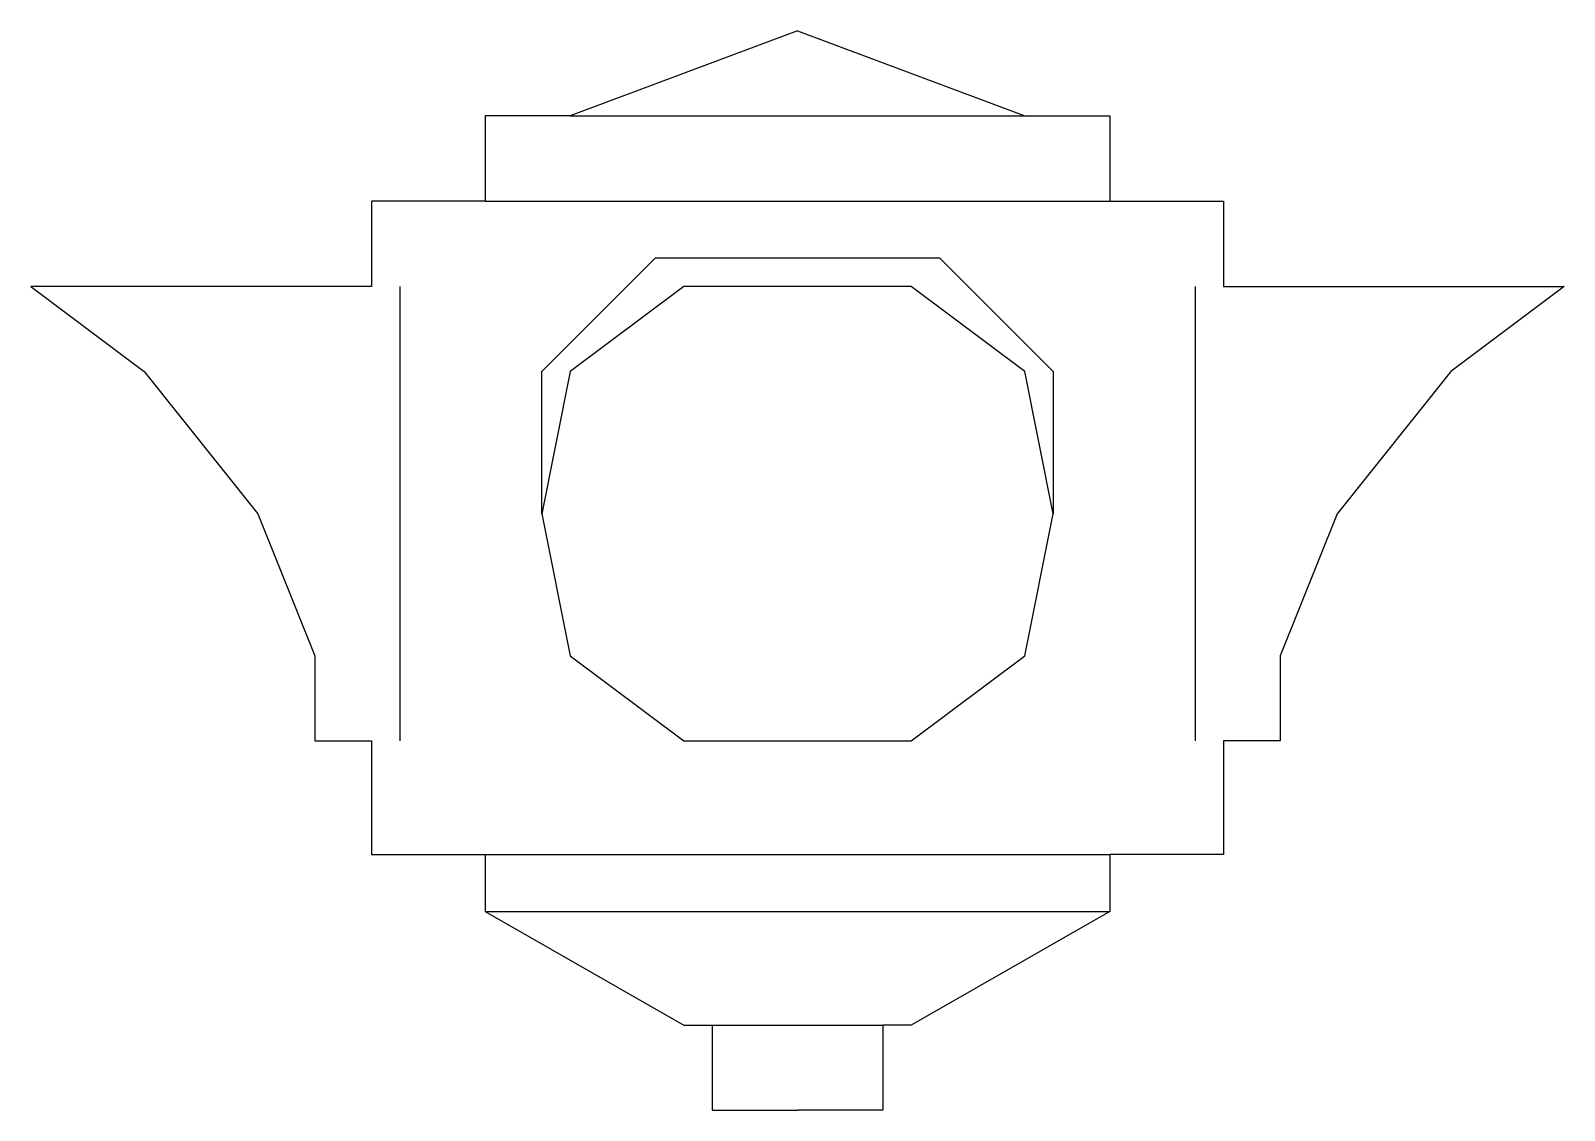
# Model space of a CAD drawing. Header units: millimetres. Extents: x -2867.711 to -2867.171, y 3706.432 to 3706.812.
import ezdxf

# ---------------------------------------------------------------- set-up
doc = ezdxf.new("R2010")
doc.units = ezdxf.units.MM
doc.header["$LTSCALE"] = 10
doc.layers.add('Ele_postes_luz', color=2, linetype='Continuous')

msp = doc.modelspace()

# ---------------------------------------------------------------- linework, layer by layer
at = {"layer": 'Ele_postes_luz'}
for p, q in [((-2867.44149, 3706.81163), (-2867.52149, 3706.78163)), ((-2867.44149, 3706.81163), (-2867.36149, 3706.78163)), ((-2867.52149, 3706.78163), (-2867.55149, 3706.78163)), ((-2867.55149, 3706.78163), (-2867.55149, 3706.75163)), ((-2867.52149, 3706.78163), (-2867.36149, 3706.78163)), ((-2867.36149, 3706.78163), (-2867.33149, 3706.78163)), ((-2867.33149, 3706.78163), (-2867.33149, 3706.75163)), ((-2867.55149, 3706.75163), (-2867.59149, 3706.75163)), ((-2867.59149, 3706.75163), (-2867.59149, 3706.72163)), ((-2867.55149, 3706.75163), (-2867.33149, 3706.75163)), ((-2867.33149, 3706.75163), (-2867.29149, 3706.75163)), ((-2867.29149, 3706.75163), (-2867.29149, 3706.72163)), ((-2867.53149, 3706.69163), (-2867.49149, 3706.73163)), ((-2867.49149, 3706.73163), (-2867.39149, 3706.73163)), ((-2867.39149, 3706.73163), (-2867.35149, 3706.69163)), ((-2867.59149, 3706.72163), (-2867.71149, 3706.72163)), ((-2867.71149, 3706.72163), (-2867.67149, 3706.69163)), ((-2867.58149, 3706.72163), (-2867.58149, 3706.56163)), ((-2867.48149, 3706.72163), (-2867.52149, 3706.69163)), ((-2867.40149, 3706.72163), (-2867.48149, 3706.72163)), ((-2867.36149, 3706.69163), (-2867.40149, 3706.72163)), ((-2867.30149, 3706.72163), (-2867.30149, 3706.56163)), ((-2867.29149, 3706.72163), (-2867.17149, 3706.72163)), ((-2867.17149, 3706.72163), (-2867.21149, 3706.69163)), ((-2867.67149, 3706.69163), (-2867.63149, 3706.64163)), ((-2867.53149, 3706.64163), (-2867.53149, 3706.69163)), ((-2867.52149, 3706.69163), (-2867.53149, 3706.64163)), ((-2867.35149, 3706.64163), (-2867.36149, 3706.69163)), ((-2867.35149, 3706.69163), (-2867.35149, 3706.64163)), ((-2867.21149, 3706.69163), (-2867.25149, 3706.64163)), ((-2867.63149, 3706.64163), (-2867.61149, 3706.59163)), ((-2867.53149, 3706.64163), (-2867.52149, 3706.59163)), ((-2867.36149, 3706.59163), (-2867.35149, 3706.64163)), ((-2867.25149, 3706.64163), (-2867.27149, 3706.59163)), ((-2867.61149, 3706.59163), (-2867.61149, 3706.56163)), ((-2867.52149, 3706.59163), (-2867.48149, 3706.56163)), ((-2867.40149, 3706.56163), (-2867.36149, 3706.59163)), ((-2867.27149, 3706.59163), (-2867.27149, 3706.56163)), ((-2867.61149, 3706.56163), (-2867.59149, 3706.56163)), ((-2867.59149, 3706.56163), (-2867.59149, 3706.52163)), ((-2867.48149, 3706.56163), (-2867.40149, 3706.56163)), ((-2867.27149, 3706.56163), (-2867.29149, 3706.56163)), ((-2867.29149, 3706.56163), (-2867.29149, 3706.52163)), ((-2867.59149, 3706.52163), (-2867.55149, 3706.52163)), ((-2867.55149, 3706.52163), (-2867.33149, 3706.52163)), ((-2867.55149, 3706.52163), (-2867.55149, 3706.50163)), ((-2867.29149, 3706.52163), (-2867.33149, 3706.52163)), ((-2867.33149, 3706.52163), (-2867.33149, 3706.50163)), ((-2867.55149, 3706.50163), (-2867.33149, 3706.50163)), ((-2867.55149, 3706.50163), (-2867.48149, 3706.46163)), ((-2867.33149, 3706.50163), (-2867.40149, 3706.46163)), ((-2867.48149, 3706.46163), (-2867.47149, 3706.46163)), ((-2867.47149, 3706.46163), (-2867.41149, 3706.46163)), ((-2867.47149, 3706.46163), (-2867.47149, 3706.43163)), ((-2867.40149, 3706.46163), (-2867.41149, 3706.46163)), ((-2867.41149, 3706.46163), (-2867.41149, 3706.43163)), ((-2867.47149, 3706.43163), (-2867.44149, 3706.43163)), ((-2867.41149, 3706.43163), (-2867.44149, 3706.43163))]:
    msp.add_line(p, q, dxfattribs=at)

doc.saveas('drawing.dxf')
